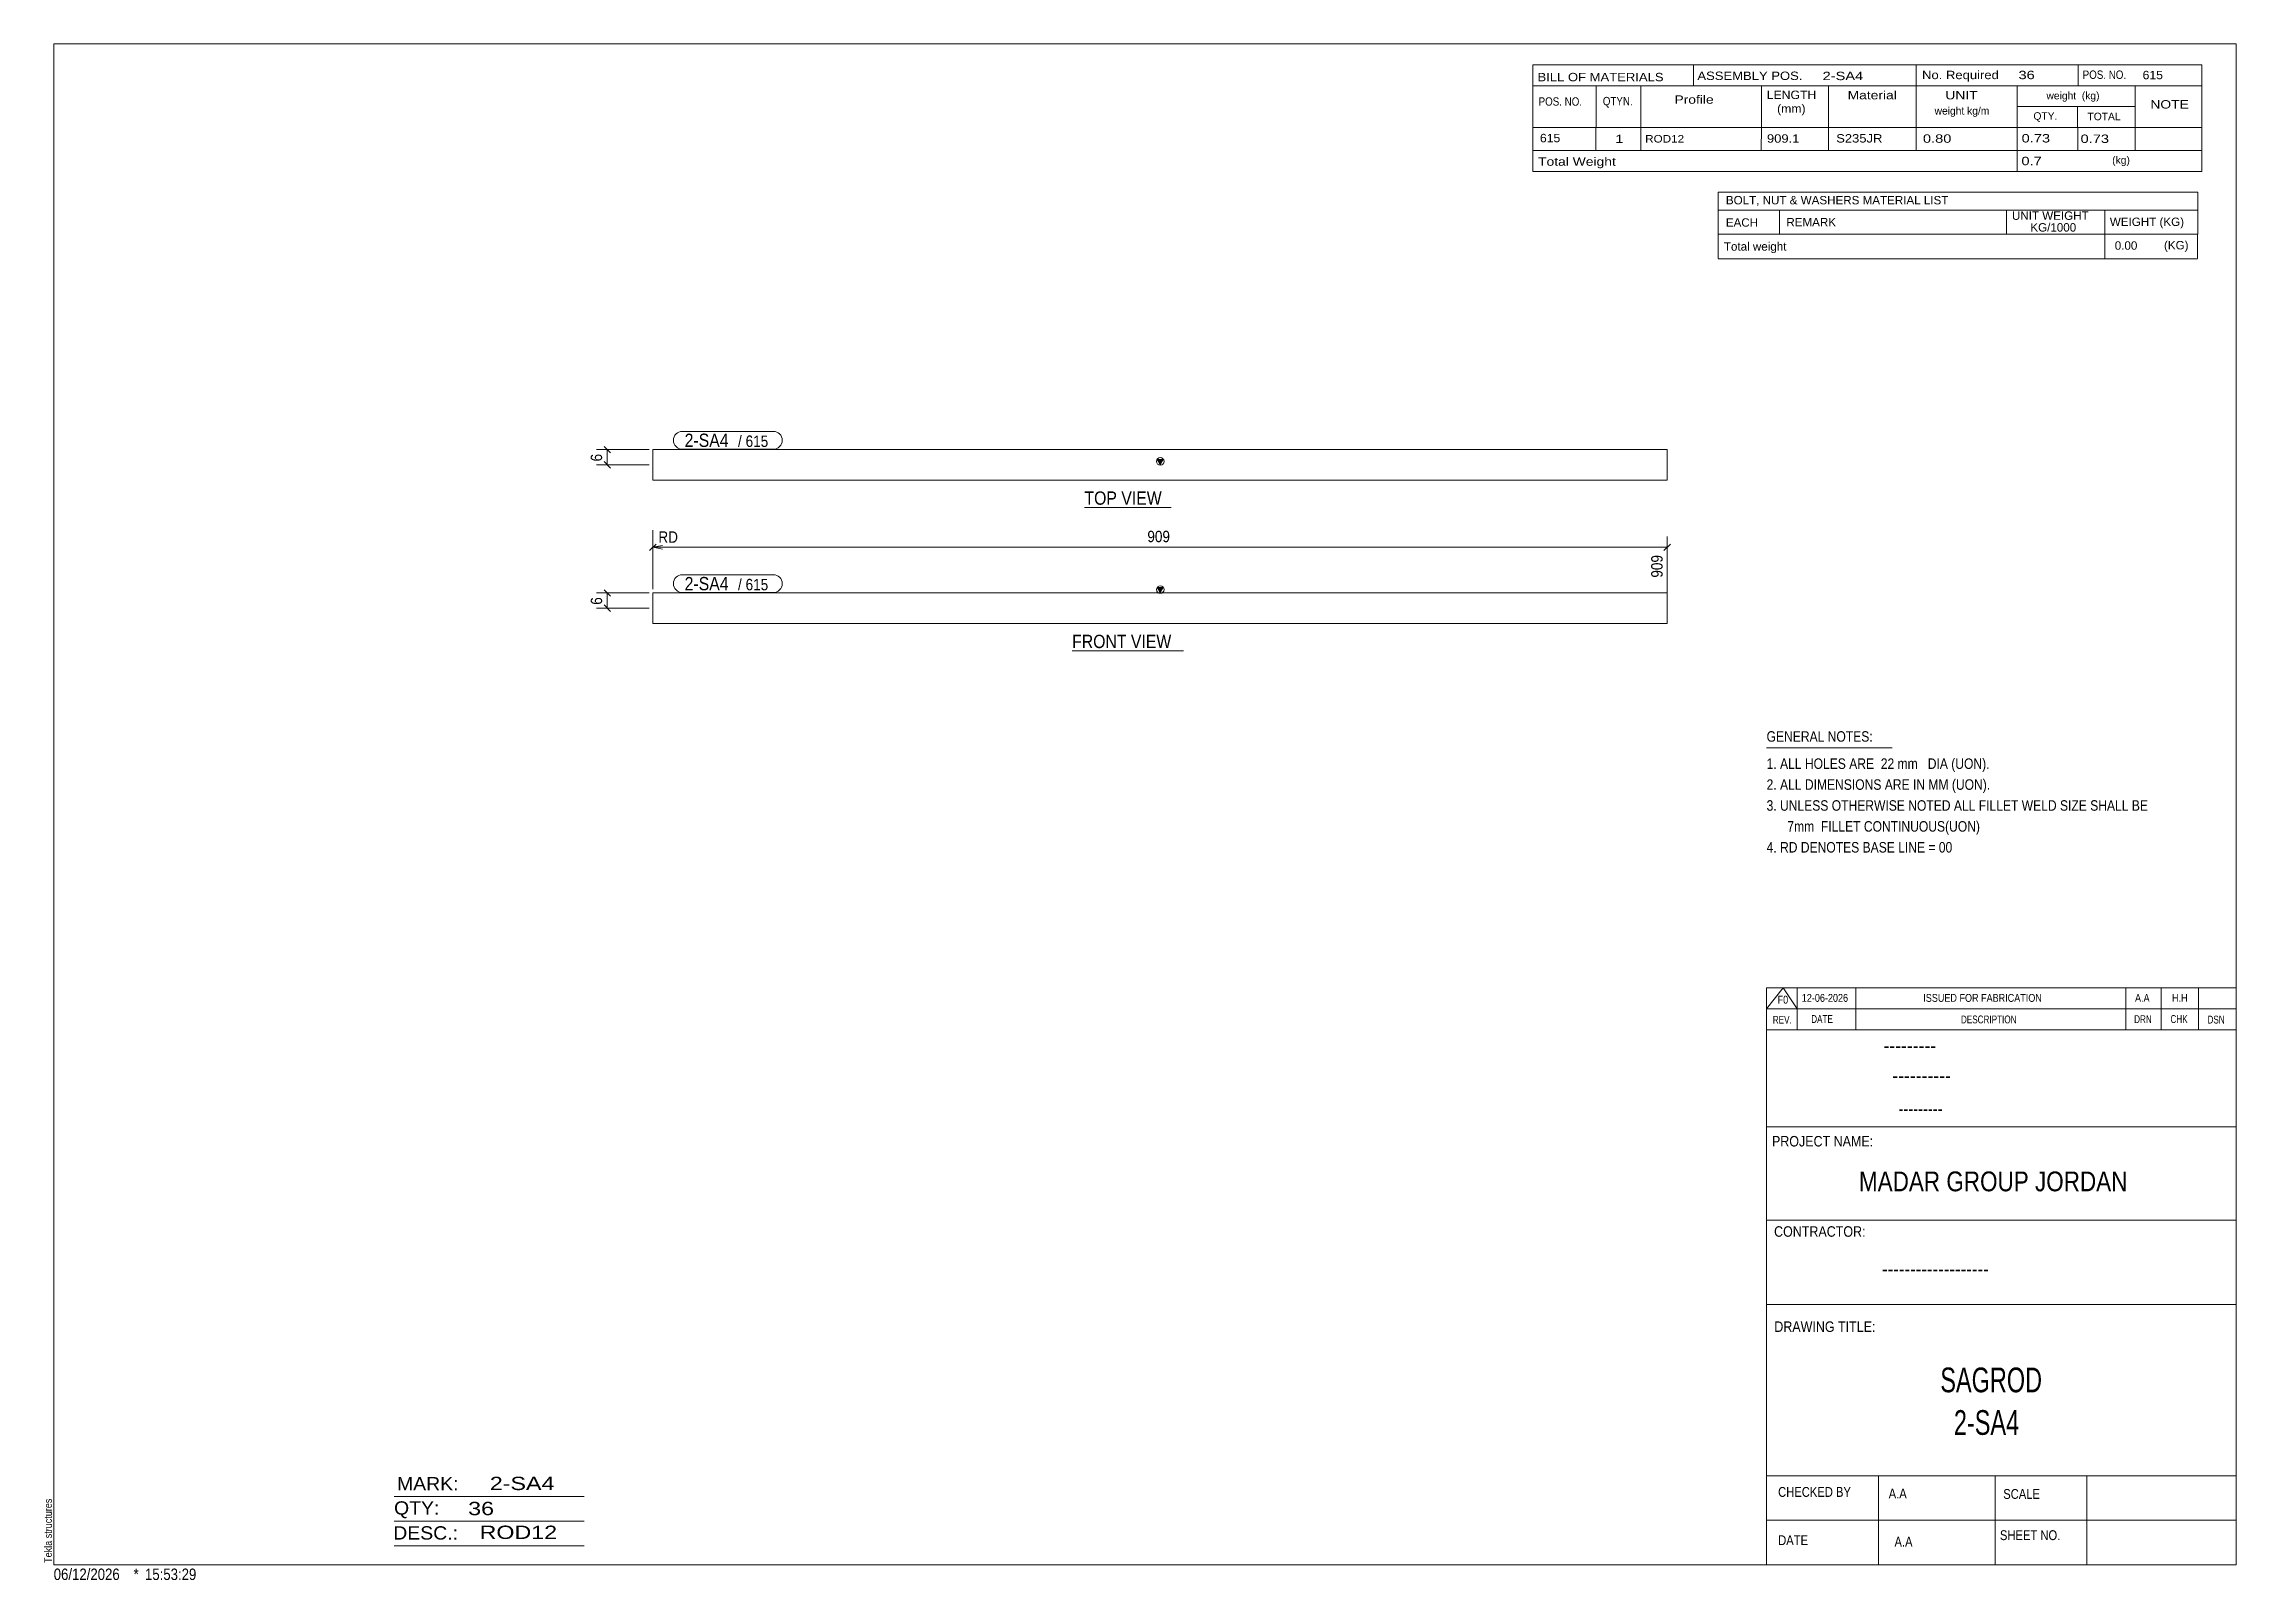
# Model space of a CAD drawing. Header units: millimetres. Extents: x 2 to 579, y 1 to 405.
import ezdxf

# ---------------------------------------------------------------- set-up
doc = ezdxf.new("R2010")
doc.units = ezdxf.units.MM
doc.linetypes.add('XKITLINE00', pattern=[0])
for name, color, linetype, lineweight in [('Dimensions', 7, 'Continuous', 0), ('DrawingSheet', 5, 'Continuous', 0), ('OtherObjectType', 7, 'Continuous', 0), ('Part', 2, 'Continuous', 0), ('PartMark', 7, 'Continuous', 0)]:
    doc.layers.add(name, color=color, linetype=linetype, lineweight=lineweight)
doc.styles.add('@ARIAL_UNICODE_MS_BOLD', font='ARIAL.TTF')
doc.styles.add('ARIAL', font='ARIAL.TTF')
doc.styles.add('ARIAL_NARROW', font='ARIALN.TTF')
doc.styles.add('COMIC_SANS_MS_BOLD', font='COMICBD.TTF')
doc.styles.add('SWIS721_EX_BT', font='ARIAL.TTF')
doc.styles.add('SWISSE', font='ARIAL.TTF')

# ---------------------------------------------------------------- blocks, each defined once
blk = doc.blocks.new('*A1')
at = {"layer": 'Part'}
blk.add_hatch(color=2, dxfattribs=at).paths.add_polyline_path([(295.21, 261.99), (296.81, 261.99), (296.01, 260.59)], flags=17)
at = {"layer": 'Part', "color": 2, "linetype": 'XKITLINE00', "lineweight": 0}
for p, q in [((162.58, 260.59), (295.92, 260.59)), ((162.58, 252.59), (162.58, 260.59)), ((296.01, 260.59), (295.21, 261.99)), ((295.21, 261.99), (296.81, 261.99)), ((296.81, 261.99), (296.01, 260.59)), ((296.02, 260.59), (429.35, 260.59)), ((429.35, 252.59), (429.35, 260.59)), ((295.92, 252.59), (162.58, 252.59)), ((429.35, 252.59), (296.02, 252.59))]:
    blk.add_line(p, q, dxfattribs=at)
blk.add_circle((296.01, 261.49), 1, dxfattribs=at)
blk = doc.blocks.new('*A2')
at = {"layer": 'Part'}
blk.add_hatch(color=2, dxfattribs=at).paths.add_polyline_path([(295.21, 295.69), (296.81, 295.69), (296.01, 294.29)], flags=17)
at = {"layer": 'Part', "color": 2, "linetype": 'XKITLINE00', "lineweight": 0}
for p, q in [((295.92, 298.29), (162.58, 298.29)), ((162.58, 298.29), (162.58, 290.29)), ((296.01, 294.29), (295.21, 295.69)), ((295.21, 295.69), (296.81, 295.69)), ((296.81, 295.69), (296.01, 294.29)), ((429.35, 298.29), (296.02, 298.29)), ((429.35, 290.29), (429.35, 298.29)), ((162.58, 290.29), (295.92, 290.29)), ((296.02, 290.29), (429.35, 290.29))]:
    blk.add_line(p, q, dxfattribs=at)
blk.add_circle((296.01, 295.19), 1, dxfattribs=at)
blk = doc.blocks.new('*A3')
at = {"layer": 'DrawingSheet', "color": 5, "linetype": 'XKITLINE00', "lineweight": 0}
for p, q in [((579, 405), (5, 405)), ((5, 405), (5, 5)), ((579, 5), (579, 405)), ((5, 5), (579, 5))]:
    blk.add_line(p, q, dxfattribs=at)
at = {"layer": 'DrawingSheet', "color": 5, "style": 'ARIAL', "width": 0.85}
blk.add_text('Tekla structures', height=2, rotation=90, dxfattribs=at).set_placement((4.5, 5.5))
blk = doc.blocks.new('*A4')
at = {"layer": 'OtherObjectType', "color": 7, "linetype": 'XKITLINE00', "lineweight": 0}
for p, q in [((442.76, 365.95), (442.75, 354.95)), ((442.76, 365.95), (568.88, 365.95)), ((568.88, 365.95), (568.88, 354.95)), ((442.75, 361.3), (568.88, 361.3)), ((458.87, 361.31), (458.87, 354.95)), ((518.57, 361.31), (518.57, 354.95)), ((544.47, 361.29), (544.47, 354.95)), ((442.77, 354.95), (568.88, 354.95)), ((442.78, 354.95), (442.78, 348.54)), ((442.85, 354.95), (568.87, 354.95)), ((544.5, 354.92), (544.5, 348.5)), ((568.87, 354.92), (568.87, 348.51)), ((442.77, 348.5), (568.87, 348.5))]:
    blk.add_line(p, q, dxfattribs=at)
at = {"layer": 'OtherObjectType', "color": 7, "style": 'ARIAL_NARROW', "width": 1.211571}
for s, p in [('BOLT, NUT & WASHERS MATERIAL LIST', (444.79, 362.79)), ('EACH', (444.78, 356.92)), ('REMARK', (460.7, 357.01)), ('UNIT WEIGHT', (520.03, 358.72)), (' KG/1000', (524.02, 355.63)), ('WEIGHT (KG)', (545.78, 357.1)), ('Total weight', (444.26, 350.62)), ('0.00', (547.07, 350.86)), ('(KG)', (560.02, 350.95))]:
    blk.add_text(s, height=2.2, dxfattribs=at).set_placement(p)
blk = doc.blocks.new('*A5')
at = {"layer": 'OtherObjectType', "color": 7, "linetype": 'XKITLINE00', "lineweight": 0}
blk.add_line((455.5, 219.82), (488.5, 219.82), dxfattribs=at)
at = {"layer": 'OtherObjectType', "color": 7, "style": 'ARIAL_NARROW', "width": 1.008832}
for s, p in [('GENERAL NOTES:', (455.5, 221.47)), ('1. ALL HOLES ARE  22 mm   DIA (UON).', (455.5, 214.32)), ('2. ALL DIMENSIONS ARE IN MM (UON).', (455.5, 208.82)), ('3. UNLESS OTHERWISE NOTED ALL FILLET WELD SIZE SHALL BE', (455.5, 203.32)), ('7mm  FILLET CONTINUOUS(UON)', (460.95, 197.82)), ('4. RD DENOTES BASE LINE = 00', (455.5, 192.32))]:
    blk.add_text(s, height=2.75, dxfattribs=at).set_placement(p)
blk = doc.blocks.new('*A6')
at = {"layer": 'OtherObjectType', "color": 7, "linetype": 'XKITLINE00', "lineweight": 0}
for p, q in [((455.5, 156.76), (579, 156.76)), ((455.5, 151.21), (459.82, 156.76)), ((455.5, 151.21), (455.5, 156.76)), ((459.82, 156.76), (463.53, 151.21)), ((463.53, 151.21), (463.53, 156.76)), ((478.97, 151.21), (478.97, 156.76)), ((549.98, 151.21), (549.98, 156.76)), ((559.24, 151.21), (559.24, 156.76)), ((569.12, 151.21), (569.12, 156.76)), ((579, 151.21), (579, 156.76)), ((455.5, 151.21), (579, 151.21)), ((455.5, 145.65), (455.5, 151.21)), ((459.21, 151.21), (579, 151.21)), ((463.53, 145.65), (463.53, 151.21)), ((478.97, 145.65), (478.97, 151.21)), ((549.98, 145.65), (549.98, 151.21)), ((559.24, 145.65), (559.24, 151.21)), ((569.12, 145.65), (569.12, 151.21)), ((579, 145.65), (579, 151.21))]:
    blk.add_line(p, q, dxfattribs=at)
at = {"layer": 'OtherObjectType', "color": 7, "style": 'ARIAL_NARROW'}
for s, height, width, p in [('F0', 2.058, 1.008832, (458.4, 152.59)), ('12-06-2026', 2.058, 1.008832, (464.76, 153.06)), ('ISSUED FOR FABRICATION', 2.0583, 1.008832, (496.71, 153.06)), ('A.A', 2.058, 1.008832, (552.4, 153.06)), ('H.H', 2.058, 1.008832, (562.13, 153.06)), ('REV.', 2.058, 0.907949, (457.13, 147.31)), ('DATE', 2.058, 0.907949, (467.23, 147.5)), ('DESCRIPTION', 2.0583, 0.907949, (506.61, 147.39)), ('DRN', 2.058, 0.907949, (552.17, 147.47)), ('CHK', 2.058, 0.907949, (561.72, 147.5)), ('DSN', 2.058, 0.907949, (571.47, 147.35))]:
    blk.add_text(s, height=height, dxfattribs=dict(at, width=width)).set_placement(p)
blk = doc.blocks.new('*A7')
at = {"layer": 'OtherObjectType', "color": 6, "linetype": 'XKITLINE00', "lineweight": 0}
for p, q in [((94.5, 23), (144.5, 23)), ((94.5, 16.5), (144.5, 16.5)), ((94.5, 10), (144.5, 10))]:
    blk.add_line(p, q, dxfattribs=at)
at = {"layer": 'OtherObjectType', "color": 6, "style": 'ARIAL_NARROW'}
for s, width, p in [('MARK:', 1.275, (95.27, 24.58)), ('2-SA4', 1.525501, (119.69, 24.65)), ('QTY:', 1.275, (94.5, 18.19)), ('36', 1.525501, (113.99, 18.05)), ('DESC.:', 1.275, (94.29, 11.63)), ('ROD12', 1.525501, (117, 11.79))]:
    blk.add_text(s, height=3.5, dxfattribs=dict(at, width=width)).set_placement(p)
blk = doc.blocks.new('*A8')
at = {"layer": 'OtherObjectType', "color": 2, "linetype": 'XKITLINE00', "lineweight": 0}
for p, q in [((455.5, 145.65), (579, 145.65)), ((455.5, 5), (455.5, 145.64)), ((578.98, 145.64), (579, 5)), ((579, 120.14), (455.5, 120.14)), ((455.5, 95.63), (579, 95.63)), ((579, 73.49), (455.5, 73.49)), ((579, 28.4), (455.5, 28.4)), ((484.94, 28.4), (484.94, 5)), ((515.62, 5), (515.62, 28.4)), ((539.75, 5), (539.75, 28.4)), ((579, 16.7), (455.5, 16.7)), ((579, 5), (455.5, 5))]:
    blk.add_line(p, q, dxfattribs=at)
at = {"layer": 'OtherObjectType', "color": 4, "style": '@ARIAL_UNICODE_MS_BOLD', "width": 0.85}
blk.add_text('---------', height=3.9, dxfattribs=at).set_placement((486.23, 139.59))
at = {"layer": 'OtherObjectType', "color": 7, "style": 'ARIAL', "width": 0.85}
for s, height, p in [('----------', 3.9, (488.56, 131.77)), ('---------', 3.25, (490.21, 123.31))]:
    blk.add_text(s, height=height, dxfattribs=at).set_placement(p)
at = {"layer": 'OtherObjectType', "color": 3, "width": 0.85}
for s, style, p in [('PROJECT NAME:', 'SWIS721_EX_BT', (456.92, 115.01)), ('CONTRACTOR:', 'SWISSE', (457.47, 91.27)), ('DRAWING TITLE:', 'SWIS721_EX_BT', (457.53, 66.24))]:
    blk.add_text(s, height=2.7618, dxfattribs=dict(at, style=style)).set_placement(p)
at = {"layer": 'OtherObjectType', "color": 7, "width": 0.85}
for s, height, p in [('MADAR GROUP JORDAN', 5.2, (479.79, 103.23)), ('CHECKED BY', 2.592, (458.53, 22.86)), ('A.A', 2.592, (487.61, 22.45)), ('SCALE', 2.592, (517.74, 22.33)), ('DATE', 2.592, (458.54, 10.16)), ('A.A', 2.592, (489.14, 9.76)), ('SHEET NO.', 2.592, (516.87, 11.49))]:
    blk.add_text(s, height=height, dxfattribs=at).set_placement(p)
at = {"layer": 'OtherObjectType', "color": 1}
for s, height, style, width, p in [('-------------------', 3.9, 'COMIC_SANS_MS_BOLD', 0.85, (485.87, 80.86)), ('SAGROD', 6.5, 'ARIAL', 0.68, (501.19, 50.37)), ('2-SA4', 6.5, 'ARIAL', 0.68, (504.76, 39.17))]:
    blk.add_text(s, height=height, dxfattribs=dict(at, style=style, width=width)).set_placement(p)
blk = doc.blocks.new('*A9')
at = {"layer": 'OtherObjectType', "color": 7, "linetype": 'XKITLINE00', "lineweight": 0}
for p, q in [((393.98, 399.5), (569.98, 399.5)), ((393.98, 399.5), (393.98, 388.5)), ((436.26, 399.42), (436.26, 393.87)), ((494.85, 394), (494.85, 399.5)), ((537.43, 393.96), (537.43, 399.42)), ((569.98, 394), (569.98, 399.5)), ((393.98, 394), (569.98, 394)), ((410.64, 394), (410.64, 383)), ((422.4, 393.98), (422.4, 383.03)), ((454.12, 393.99), (454.13, 383)), ((471.78, 393.98), (471.78, 383)), ((494.85, 393.98), (494.85, 383)), ((521.43, 394), (521.43, 383)), ((552.42, 394), (552.42, 383)), ((569.98, 394), (569.98, 388.5)), ((393.98, 388.5), (393.98, 383)), ((521.45, 388.52), (552.45, 388.52)), ((537.28, 388.52), (537.28, 383)), ((569.98, 388.5), (569.98, 383)), ((393.98, 383), (569.98, 383)), ((393.98, 383), (393.98, 376.95)), ((410.63, 383), (410.63, 376.95)), ((422.44, 382.99), (422.44, 376.95)), ((454.12, 383), (454.11, 376.95)), ((471.79, 383), (471.79, 376.95)), ((494.87, 383), (494.87, 376.95)), ((521.44, 383), (521.44, 376.95)), ((537.33, 382.95), (537.33, 376.95)), ((552.43, 383), (552.43, 376.95)), ((569.98, 383), (569.98, 376.95)), ((393.98, 376.95), (569.98, 376.95)), ((393.98, 376.95), (393.98, 371.45)), ((521.44, 376.95), (521.44, 371.45)), ((569.98, 376.95), (569.98, 371.45)), ((393.98, 371.45), (569.98, 371.45))]:
    blk.add_line(p, q, dxfattribs=at)
at = {"layer": 'OtherObjectType', "color": 7, "style": 'ARIAL_NARROW'}
for s, height, width, p in [('No. Required', 2.2, 1.36, (496.39, 395.72)), ('36', 2.2, 1.525501, (521.75, 395.72)), ('POS. NO.', 2.2, 1.02, (538.63, 395.79)), ('615', 2.2, 1.270501, (554.4, 395.69)), ('BILL OF MATERIALS', 2.2, 1.36, (395.25, 395.16)), ('ASSEMBLY POS.', 2.2, 1.36, (437.3, 395.5)), ('LENGTH', 2.2, 1.275, (455.54, 390.49)), ('2-SA4', 2.2, 1.525501, (470.23, 395.46)), ('Material', 2.2, 1.445, (476.81, 390.41)), ('UNIT', 2.2, 1.445, (502.52, 390.4)), ('weight  (kg)', 1.98, 1.19, (529.11, 390.39)), ('POS. NO.', 2.2, 1.02, (395.53, 388.74)), ('QTYN.', 2.2, 1.02, (412.42, 388.84)), ('Profile', 2.2, 1.445, (431.26, 389.25)), ('(mm)', 2.2, 1.275, (458.26, 386.86)), ('weight kg/m', 1.98, 1.19, (499.69, 386.4)), ('QTY.', 1.98, 1.19, (525.68, 385.03)), ('TOTAL', 1.98, 1.19, (539.9, 384.91)), ('NOTE', 2.2, 1.445, (556.44, 387.99)), ('615', 2.2, 1.270501, (395.89, 379.12)), ('1', 2.2, 1.525501, (415.71, 378.91)), ('ROD12', 1.98, 1.355501, (423.56, 379.04)), ('909.1', 2.2, 1.355501, (455.59, 379.01)), ('S235JR', 2.2, 1.355501, (473.81, 379.05)), ('0.80', 2.2, 1.525501, (496.62, 378.99)), ('0.73', 2.2, 1.525501, (522.57, 379.07)), ('0.73', 2.2, 1.525501, (538.08, 378.94)), ('Total Weight', 2.2, 1.445, (395.4, 372.94)), ('0.7', 2.2, 1.525501, (522.52, 373.09)), ('(kg)', 1.98, 1.19, (546.4, 373.46))]:
    blk.add_text(s, height=height, dxfattribs=dict(at, width=width)).set_placement(p)
blk = doc.blocks.new('*A10')
at = {"layer": 'OtherObjectType', "color": 7, "style": 'ARIAL_NARROW', "width": 1.008832}
for s, p in [('06/12/2026', (4.99, 1)), ('*', (26, 1)), ('15:53:29', (29, 1))]:
    blk.add_text(s, height=3, dxfattribs=at).set_placement(p)
blk = doc.blocks.new('*A11')
at = {"layer": 'Dimensions', "color": 7, "linetype": 'XKITLINE00', "lineweight": 0}
for p, q in [((161.58, 260.59), (147.73, 260.59)), ((149.73, 261.44), (151.43, 259.74)), ((150.58, 256.59), (150.58, 260.59)), ((161.58, 256.59), (147.73, 256.59)), ((149.73, 257.44), (151.43, 255.74))]:
    blk.add_line(p, q, dxfattribs=at)
at = {"layer": 'Dimensions', "color": 3}
for p in [(150.58, 260.59), (150.58, 256.59)]:
    blk.add_point(p, dxfattribs=at)
at = {"layer": 'Dimensions', "color": 3, "style": 'ARIAL', "width": 0.85}
blk.add_text('6', height=3, rotation=90.00021, dxfattribs=at).set_placement((149.23, 257.48))
blk = doc.blocks.new('*A12')
at = {"layer": 'Dimensions', "color": 7, "linetype": 'XKITLINE00', "lineweight": 0}
for p, q in [((162.58, 261.59), (162.58, 277.09)), ((163.43, 273.44), (161.73, 271.74)), ((162.58, 261.59), (162.58, 275.44)), ((165.08, 273.09), (162.58, 272.59)), ((162.58, 272.59), (429.35, 272.59)), ((165.08, 272.09), (162.58, 272.59)), ((169.8, 272.59), (162.58, 272.59)), ((430.2, 273.44), (428.5, 271.74)), ((429.35, 260.42), (429.35, 275.44))]:
    blk.add_line(p, q, dxfattribs=at)
at = {"layer": 'Dimensions', "color": 3}
for p in [(162.58, 272.59), (429.35, 272.59)]:
    blk.add_point(p, dxfattribs=at)
at = {"layer": 'Dimensions', "color": 7}
blk.add_point((162.58, 272.59), dxfattribs=at)
at = {"layer": 'Dimensions', "color": 3, "style": 'ARIAL', "width": 0.85}
for s, p in [('RD', (164.03, 273.79)), ('909', (292.63, 273.94))]:
    blk.add_text(s, height=3, dxfattribs=at).set_placement(p)
blk.add_text('909', height=3, rotation=90.00021, dxfattribs=at).set_placement((428.15, 264.61))
blk = doc.blocks.new('*A13')
at = {"layer": 'PartMark', "color": 7, "linetype": 'XKITLINE00', "lineweight": 0}
for p, q in [((170.33, 265.39), (194.24, 265.39)), ((170.33, 260.69), (194.24, 260.69))]:
    blk.add_line(p, q, dxfattribs=at)
for centre, start, end in [((170.33, 263.04), 90, 270), ((194.24, 263.04), 270, 90)]:
    blk.add_arc(centre, 2.35, start, end, dxfattribs=at)
at = {"layer": 'PartMark', "color": 1, "style": 'ARIAL', "width": 0.85}
blk.add_text('2-SA4', height=3.5, dxfattribs=at).set_placement((170.93, 261.29))
at = {"layer": 'PartMark', "color": 3, "style": 'ARIAL', "width": 0.85}
for s, p in [('/', (184.96, 261.29)), ('615', (186.97, 261.29))]:
    blk.add_text(s, height=3, dxfattribs=at).set_placement(p)
blk = doc.blocks.new('*A14')
at = {"layer": 'OtherObjectType', "color": 7, "linetype": 'XKITLINE00', "lineweight": 0}
blk.add_line((272.84, 245.34), (302.14, 245.34), dxfattribs=at)
at = {"layer": 'OtherObjectType', "color": 7, "style": 'ARIAL', "width": 0.85}
blk.add_text('FRONT VIEW', height=3.5, dxfattribs=at).set_placement((272.84, 246.09))
blk = doc.blocks.new('*A15')
at = {"layer": 'Dimensions', "color": 7, "linetype": 'XKITLINE00', "lineweight": 0}
for p, q in [((161.58, 298.29), (147.73, 298.29)), ((161.58, 294.29), (147.73, 294.29)), ((149.73, 299.14), (151.43, 297.44)), ((149.73, 295.14), (151.43, 293.44)), ((150.58, 294.29), (150.58, 298.29))]:
    blk.add_line(p, q, dxfattribs=at)
at = {"layer": 'Dimensions', "color": 3}
for p in [(150.58, 298.29), (150.58, 294.29)]:
    blk.add_point(p, dxfattribs=at)
at = {"layer": 'Dimensions', "color": 3, "style": 'ARIAL', "width": 0.85}
blk.add_text('6', height=3, rotation=90.00021, dxfattribs=at).set_placement((149.23, 295.18))
blk = doc.blocks.new('*A16')
at = {"layer": 'PartMark', "color": 7, "linetype": 'XKITLINE00', "lineweight": 0}
for p, q in [((170.33, 303.09), (194.24, 303.09)), ((170.33, 298.39), (194.24, 298.39))]:
    blk.add_line(p, q, dxfattribs=at)
for centre, start, end in [((170.33, 300.74), 90, 270), ((194.24, 300.74), 270, 90)]:
    blk.add_arc(centre, 2.35, start, end, dxfattribs=at)
at = {"layer": 'PartMark', "color": 1, "style": 'ARIAL', "width": 0.85}
blk.add_text('2-SA4', height=3.5, dxfattribs=at).set_placement((170.93, 298.99))
at = {"layer": 'PartMark', "color": 3, "style": 'ARIAL', "width": 0.85}
for s, p in [('/', (184.96, 298.99)), ('615', (186.97, 298.99))]:
    blk.add_text(s, height=3, dxfattribs=at).set_placement(p)
blk = doc.blocks.new('*A17')
at = {"layer": 'OtherObjectType', "color": 7, "linetype": 'XKITLINE00', "lineweight": 0}
blk.add_line((276.08, 283.04), (298.9, 283.04), dxfattribs=at)
at = {"layer": 'OtherObjectType', "color": 7, "style": 'ARIAL', "width": 0.85}
blk.add_text('TOP VIEW', height=3.5, dxfattribs=at).set_placement((276.08, 283.79))

msp = doc.modelspace()

# ---------------------------------------------------------------- block references
at = {"lineweight": 0}
for name in ['*A3', '*A9', '*A4', '*A16', '*A15', '*A17', '*A12', '*A13', '*A11', '*A14', '*A5', '*A6', '*A8', '*A7', '*A10']:
    msp.add_blockref(name, (0, 0), dxfattribs=at)
at = {"layer": 'Part', "lineweight": 0}
for name in ['*A2', '*A1']:
    msp.add_blockref(name, (0, 0), dxfattribs=at)

doc.saveas('drawing.dxf')
